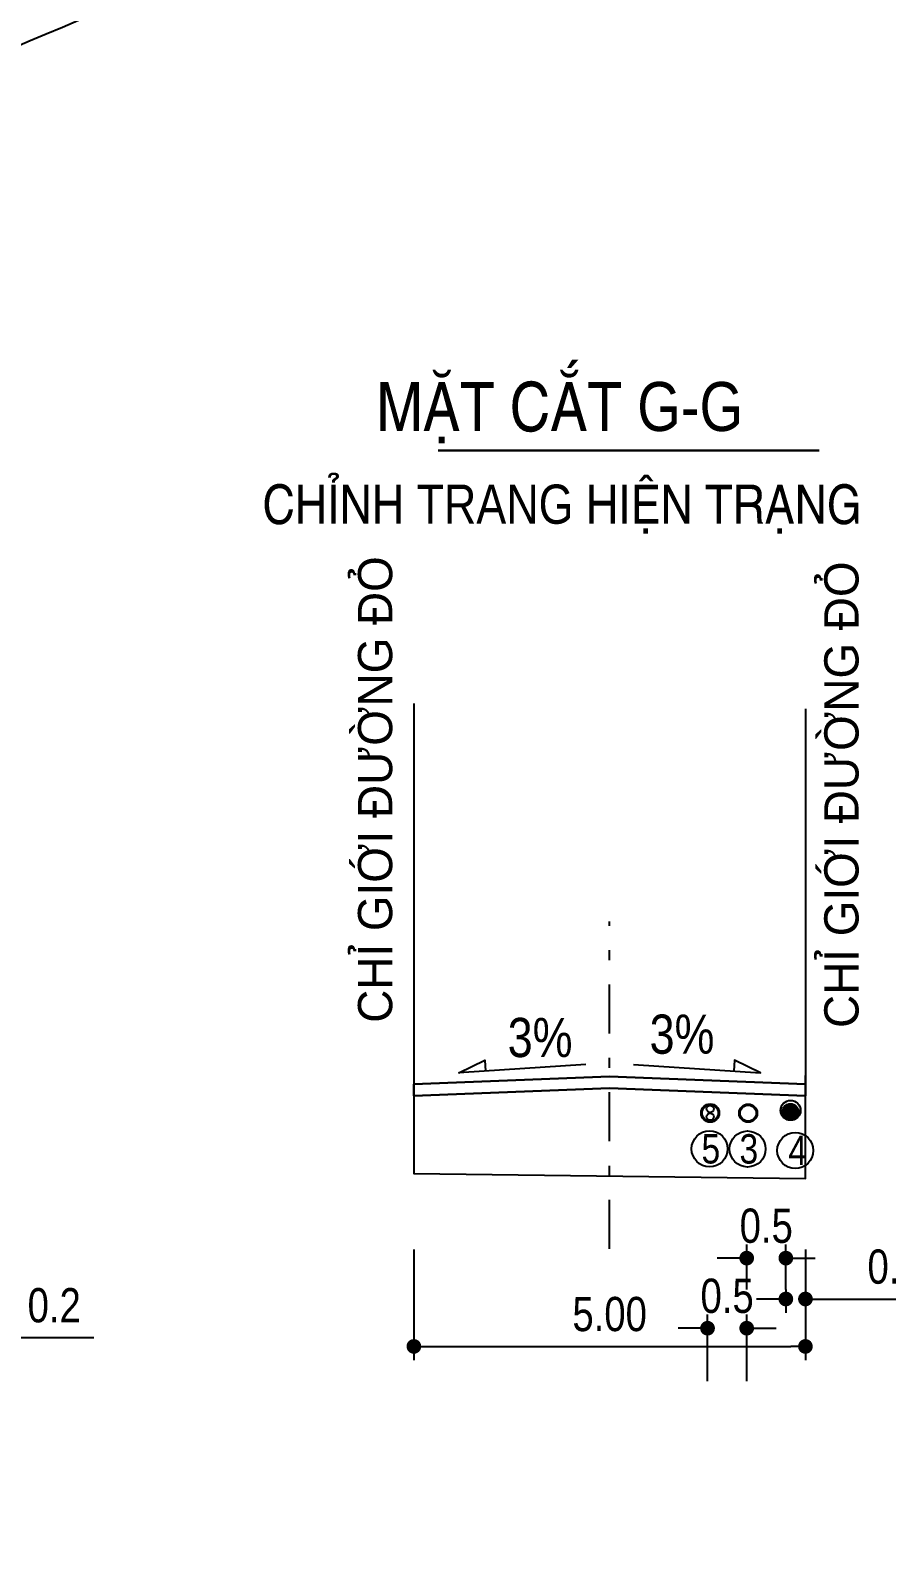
# Model space of a CAD drawing. Header units: metres. Extents: x 563371 to 571261, y 2062953 to 2068466.
# Drawn here: x 568816.3 to 568860, y 2065893.7 to 2065971.7 of the extents above; entities that cross this region are included whole.
import ezdxf

# ---------------------------------------------------------------- set-up
doc = ezdxf.new("R2010")
doc.units = ezdxf.units.M
doc.linetypes.add('HIDDEN', pattern=[0.375, 0.25, -0.125])
doc.linetypes.add('TIM1', pattern=[5.5, 2.5, -1.25, 0.5, -1.25])
doc.layers.get('0').update_dxf_attribs({"linetype": 'CONTINUOUS'})
doc.layers.get('DEFPOINTS').update_dxf_attribs({"linetype": 'CONTINUOUS'})
for name, color, linetype in [('cap nuoc', 5, 'CONTINUOUS'), ('Dien SH', 6, 'CONTINUOUS'), ('DienHT', 1, 'CONTINUOUS'), ('ghichieudai', 7, 'CONTINUOUS'), ('Hach MCN', 8, 'CONTINUOUS'), ('Kich thuoc', 9, 'CONTINUOUS'), ('MATCATDUONG', 8, 'CONTINUOUS'), ('MC2', 9, 'CONTINUOUS'), ('MCN', 7, 'CONTINUOUS'), ('ViaHeSphu', 32, 'CONTINUOUS')]:
    doc.layers.add(name, color=color, linetype=linetype)
doc.styles.add('1', font='VHARIALN.ttf', dxfattribs={"height": 50})
doc.styles.add('IN', font='VHARIALN.ttf')
doc.styles.add('ktcn', font='VHARIAL.ttf', dxfattribs={"width": 0.8})
doc.styles.add('KTEN', font='VHAVAN.ttf')
doc.linetypes.add('ZIGZAG', pattern='A,0.00254,-5.08,[131,ltypeshp.shx,S=5.08,R=0,X=-5.08,Y=0],-10.16,[131,ltypeshp.shx,S=5.08,R=180,X=5.08,Y=0],-5.08', length=20.32254)
doc.dimstyles.new('a', dxfattribs={"dimtxt": 1.75, "dimasz": 0.75, "dimexe": 0.7, "dimexo": 0, "dimgap": 0.75, "dimtad": 1, "dimzin": 0, "dimdsep": 46, "dimtxsty": 'ktcn', "dimblk": 'DOT', "dimcen": 0, "dimazin": 0, "dimtfac": 1, "dimtix": 1, "dimtofl": 0, "dimtmove": 0, "dimatfit": 3, "dimfxl": 1, "dimtolj": 1, "dimtzin": 0, "dimarcsym": 0})

# ---------------------------------------------------------------- blocks, each defined once
blk = doc.blocks.new('_Dot')
at = {"color": 0, "linetype": 'ByBlock', "lineweight": -2}
blk.add_line((-0.5, 0), (-1, 0), dxfattribs=at)
at = {"color": 0, "linetype": 'ByBlock', "const_width": 0.5}
blk.add_lwpolyline([(-0.25, 0, 1), (0.25, 0, 1)], format="xyb", close=True, dxfattribs=at)
blk = doc.blocks.new('*D137')
at = {"layer": 'DEFPOINTS', "color": 0, "linetype": 'Continuous'}
for p in [(568811.994, 2065905.426, 0), (568811.994, 2065904.947), (568812.994, 2065905.426, 0)]:
    blk.add_point(p, dxfattribs=at)
at = {"layer": 'MATCATDUONG', "color": 0, "linetype": 'Continuous', "lineweight": -2}
for p, q in [((568811.244, 2065904.947), (568810.494, 2065904.947)), ((568811.994, 2065905.426), (568811.994, 2065904.247)), ((568812.994, 2065905.426), (568812.994, 2065904.247)), ((568813.744, 2065904.947), (568819.541, 2065904.947))]:
    blk.add_line(p, q, dxfattribs=at)
at = {"layer": 'MATCATDUONG', "color": 0, "linetype": 'Continuous', "lineweight": -2, "xscale": 0.75, "yscale": 0.75, "zscale": 0.75}
blk.add_blockref('_Dot', (568811.994, 2065904.947), dxfattribs=at)
at = {"layer": 'MATCATDUONG', "color": 0, "linetype": 'Continuous', "lineweight": -2, "xscale": 0.75, "yscale": 0.75, "zscale": 0.75, "rotation": 180}
blk.add_blockref('_Dot', (568812.994, 2065904.947), dxfattribs=at)
at = {"layer": 'MATCATDUONG', "color": 0, "linetype": 'Continuous', "insert": (568817.524, 2065906.591), "char_height": 1.75, "attachment_point": 5, "style": 'ktcn'}
blk.add_mtext('\\A1;0.2', dxfattribs=at)
blk = doc.blocks.new('*D144')
at = {"layer": 'DEFPOINTS', "color": 0, "linetype": 'Continuous'}
for p in [(568854.896, 2065907.4, 0), (568855.896, 2065907.4, 0), (568854.896, 2065906.921)]:
    blk.add_point(p, dxfattribs=at)
at = {"layer": 'MATCATDUONG', "color": 0, "linetype": 'Continuous', "lineweight": -2}
for p, q in [((568854.896, 2065907.4), (568854.896, 2065906.221)), ((568855.896, 2065907.4), (568855.896, 2065906.221)), ((568854.146, 2065906.921), (568853.396, 2065906.921)), ((568856.646, 2065906.921), (568862.443, 2065906.921))]:
    blk.add_line(p, q, dxfattribs=at)
at = {"layer": 'MATCATDUONG', "color": 0, "linetype": 'Continuous', "lineweight": -2, "xscale": 0.75, "yscale": 0.75, "zscale": 0.75}
blk.add_blockref('_Dot', (568854.896, 2065906.921), dxfattribs=at)
at = {"layer": 'MATCATDUONG', "color": 0, "linetype": 'Continuous', "lineweight": -2, "xscale": 0.75, "yscale": 0.75, "zscale": 0.75, "rotation": 180}
blk.add_blockref('_Dot', (568855.896, 2065906.921), dxfattribs=at)
at = {"layer": 'MATCATDUONG', "color": 0, "linetype": 'Continuous', "insert": (568860.426, 2065908.564), "char_height": 1.75, "attachment_point": 5, "style": 'ktcn'}
blk.add_mtext('\\A1;0.2', dxfattribs=at)
blk = doc.blocks.new('*D145')
at = {"layer": 'DEFPOINTS', "color": 0, "linetype": 'Continuous'}
for p in [(568852.896, 2065909.008), (568852.896, 2065907.4, 0), (568854.896, 2065907.4, 0)]:
    blk.add_point(p, dxfattribs=at)
at = {"layer": 'MATCATDUONG', "color": 0, "linetype": 'Continuous', "lineweight": -2}
for p, q in [((568852.896, 2065907.4), (568852.896, 2065909.708)), ((568854.896, 2065907.4), (568854.896, 2065909.708)), ((568852.146, 2065909.008), (568851.396, 2065909.008)), ((568855.646, 2065909.008), (568856.396, 2065909.008))]:
    blk.add_line(p, q, dxfattribs=at)
at = {"layer": 'MATCATDUONG', "color": 0, "linetype": 'Continuous', "lineweight": -2, "xscale": 0.75, "yscale": 0.75, "zscale": 0.75}
blk.add_blockref('_Dot', (568852.896, 2065909.008), dxfattribs=at)
at = {"layer": 'MATCATDUONG', "color": 0, "linetype": 'Continuous', "lineweight": -2, "xscale": 0.75, "yscale": 0.75, "zscale": 0.75, "rotation": 180}
blk.add_blockref('_Dot', (568854.896, 2065909.008), dxfattribs=at)
at = {"layer": 'MATCATDUONG', "color": 0, "linetype": 'Continuous', "insert": (568853.896, 2065910.652), "char_height": 1.75, "attachment_point": 5, "style": 'ktcn'}
blk.add_mtext('\\A1;0.5', dxfattribs=at)
blk = doc.blocks.new('*D147')
at = {"layer": 'DEFPOINTS', "color": 0, "linetype": 'Continuous'}
for p in [(568835.896, 2065909.457), (568855.896, 2065909.457), (568855.896, 2065904.499)]:
    blk.add_point(p, dxfattribs=at)
at = {"layer": 'MATCATDUONG', "color": 0, "linetype": 'Continuous', "lineweight": -2}
for p, q in [((568835.896, 2065909.457), (568835.896, 2065903.799)), ((568855.896, 2065909.457), (568855.896, 2065903.799)), ((568836.646, 2065904.499), (568855.146, 2065904.499))]:
    blk.add_line(p, q, dxfattribs=at)
at = {"layer": 'MATCATDUONG', "color": 0, "linetype": 'Continuous', "lineweight": -2, "xscale": 0.75, "yscale": 0.75, "zscale": 0.75, "rotation": 180}
blk.add_blockref('_Dot', (568835.896, 2065904.499), dxfattribs=at)
at = {"layer": 'MATCATDUONG', "color": 0, "linetype": 'Continuous', "lineweight": -2, "xscale": 0.75, "yscale": 0.75, "zscale": 0.75}
blk.add_blockref('_Dot', (568855.896, 2065904.499), dxfattribs=at)
at = {"layer": 'MATCATDUONG', "color": 0, "linetype": 'Continuous', "insert": (568845.896, 2065906.142), "char_height": 1.75, "attachment_point": 5, "style": 'ktcn'}
blk.add_mtext('\\A1;5.00', dxfattribs=at)
blk = doc.blocks.new('*D177')
at = {"layer": 'DEFPOINTS', "color": 0, "linetype": 'Continuous'}
for p in [(568850.896, 2065905.429), (568850.896, 2065902.726, 0), (568852.896, 2065902.726, 0)]:
    blk.add_point(p, dxfattribs=at)
at = {"layer": 'MATCATDUONG', "color": 0, "linetype": 'Continuous', "lineweight": -2}
for p, q in [((568850.896, 2065902.726), (568850.896, 2065906.129)), ((568852.896, 2065902.726), (568852.896, 2065906.129)), ((568850.146, 2065905.429), (568849.396, 2065905.429)), ((568853.646, 2065905.429), (568854.396, 2065905.429))]:
    blk.add_line(p, q, dxfattribs=at)
at = {"layer": 'MATCATDUONG', "color": 0, "linetype": 'Continuous', "lineweight": -2, "xscale": 0.75, "yscale": 0.75, "zscale": 0.75}
blk.add_blockref('_Dot', (568850.896, 2065905.429), dxfattribs=at)
at = {"layer": 'MATCATDUONG', "color": 0, "linetype": 'Continuous', "lineweight": -2, "xscale": 0.75, "yscale": 0.75, "zscale": 0.75, "rotation": 180}
blk.add_blockref('_Dot', (568852.896, 2065905.429), dxfattribs=at)
at = {"layer": 'MATCATDUONG', "color": 0, "linetype": 'Continuous', "insert": (568851.896, 2065907.073), "char_height": 1.75, "attachment_point": 5, "style": 'ktcn'}
blk.add_mtext('\\A1;0.5', dxfattribs=at)

msp = doc.modelspace()

# ---------------------------------------------------------------- linework, layer by layer
at = {"layer": 'ViaHeSphu', "linetype": 'HIDDEN', "ltscale": 50}
msp.add_lwpolyline([(568813.821, 2065970.16, 0.017204), (568826.868, 2065975.95), (568904.853, 2066013.822), (568911.49, 2066011.488), (568919.822, 2065993.888), (568953.685, 2065911.374), (568950.785, 2065905.343), (568834.026, 2065871.134), (568827.543, 2065874.436), (568797.572, 2065958.221), (568800.525, 2065964.798), (568813.821, 2065970.16)], format="xyb", dxfattribs=at)

# ---------------------------------------------------------------- next in the draw order: wipeouts: each hides what was drawn before it
msp.add_wipeout([(568538.555, 2065837.116), (569134.391, 2065836.361), (569086.223, 2065956.15), (568779.004, 2065956.683), (568600.602, 2065960.315)]).dxf.layer = 'ghichieudai'

# ---------------------------------------------------------------- next in the draw order: hatches: boundary and pattern name
at = {"layer": 'Dien SH'}
h = msp.add_hatch(dxfattribs=at)
h.set_pattern_fill('AR-CONC', color=8, scale=0.006451, style=0)
h.set_pattern_definition([(130, (569091.62763, 2065970.92915), (-0.046271889, -0.004048266), [0.0048384, -0.0532224]), (185, (569091.62763, 2065970.92915), (0.008951126, 0.048525419), [0.00387072, -0.04257792]), (79.5486, (569091.623773, 2065970.928814), (-0.037320797, 0.044477124), [0.004112007, -0.04523208]), (133.8158, (569091.62763, 2065970.942054), (-0.068849855, -0.010677963), [0.0072576, -0.0798336]), (83.3644, (569091.62189, 2065970.941164), (-0.06029696, 0.062842292), [0.00616801, -0.06784811]), (188.8158, (569091.62763, 2065970.942054), (-0.060296911, 0.06284234), [0.00580608, -0.06386688]), (159, (569091.62118, 2065970.93883), (-0.038507668, -0.02597375), [0.0048384, -0.0532224]), (214, (569091.62118, 2065970.93883), (-0.015696759, 0.04678088), [0.00387072, -0.04257792]), (108.5486, (569091.61797, 2065970.936664), (-0.054204442, 0.020807087), [0.004112007, -0.04523208]), (142.5, (569091.62763, 2065970.929152), (-0.0007844566, 0.0214756483), [0, -0.042061824, 0, -0.04322304, 0, -0.0427392]), (172.5, (569091.62763, 2065970.929152), (-0.016971142, 0.0254442884), [0, -0.024643584, 0, -0.041094144, 0, -0.01628928]), (212.5, (569091.642015, 2065970.929152), (-0.034437953, -0.0014550599), [0, -0.016128, 0, -0.05031936, 0, -0.06676992]), (222.5, (569091.648467, 2065970.929152), (-0.037622506, 0.0064579726), [0, -0.0209664, 0, -0.033417216, 0, -0.04741632])])
h.paths.add_polyline_path([(568855.554, 2065916.468, -0.263848), (568855.348, 2065916.106, 0.244326), (568855.424, 2065916.25, 0.335024), (568855.295, 2065916.42, 0.439438), (568855.487, 2065916.597, 0.991849), (568855.134, 2065916.599, 0.001118), (568855.134, 2065916.6, 1), (568854.78, 2065916.6, 0.991849), (568855.134, 2065916.597, 0.001118), (568855.134, 2065916.597, 0.335024), (568855.262, 2065916.427, 0.391457), (568855.072, 2065916.279, 0.004772), (568855.072, 2065916.282, 1), (568854.79, 2065916.282, 0.913934), (568855.07, 2065916.257, 0.008795), (568855.07, 2065916.25, 0.524184), (568855.309, 2065916.085, -0.54779), (568854.709, 2065916.468, -1)])
at = {"layer": 'Hach MCN'}
h = msp.add_hatch(dxfattribs=at)
h.set_pattern_fill('ANSI31', color=1, scale=0.064512, style=0)
h.set_pattern_definition([(135, (569091.627629, 2065970.9291516), (0.00570210908, 0.00570210908), [])])
h.paths.add_polyline_path([(568855.487, 2065916.597, -0.439438), (568855.295, 2065916.42, 0.048128), (568855.262, 2065916.427, -0.335024), (568855.134, 2065916.597, -0.001118), (568855.134, 2065916.597, 0.002974), (568855.134, 2065916.599, -0.991849)])
h.paths.add_polyline_path([(568855.134, 2065916.6, -0.001118), (568855.134, 2065916.599, 0.002974), (568855.134, 2065916.597, -0.991849), (568854.78, 2065916.6, -1)])
h.paths.add_polyline_path([(568855.262, 2065916.427, 0.048128), (568855.295, 2065916.42, -0.335024), (568855.424, 2065916.25, -0.244326), (568855.348, 2065916.106, -0.026291), (568855.309, 2065916.085, -0.524184), (568855.07, 2065916.25, -0.008795), (568855.07, 2065916.257, 0.040187), (568855.072, 2065916.279, -0.391457)])
h.paths.add_polyline_path([(568855.072, 2065916.282, -0.004772), (568855.072, 2065916.279, 0.032131), (568855.07, 2065916.257, -0.913934), (568854.79, 2065916.282, -1)])

# ---------------------------------------------------------------- next in the draw order: linework, layer by layer
at = {"layer": 'cap nuoc', "color": 86}
for centre in [(568851.002, 2065914.586, 0), (568852.943, 2065914.581, 0), (568855.379, 2065914.506, 0)]:
    msp.add_circle(centre, 0.92, dxfattribs=at)
at = {"layer": 'Dien SH'}
for centre, radius in [((568854.957, 2065916.6, 0), 0.177), ((568854.931, 2065916.282, 0), 0.141)]:
    msp.add_circle(centre, radius, dxfattribs=at)
at = {"layer": 'Kich thuoc', "elevation": 0}
for points in [[(568835.896, 2065917.899), (568845.896, 2065918.289), (568855.896, 2065917.899)], [(568835.896, 2065917.299), (568845.896, 2065917.689), (568855.896, 2065917.299)]]:
    msp.add_lwpolyline(points, dxfattribs=at)
at = {"layer": 'MATCATDUONG', "color": 40, "linetype": 'Continuous', "extrusion": (3.31378e-12, 1.1371e-08, 1)}
msp.add_line((568835.896, 2065937.323, 0), (568835.896, 2065917.899, 0), dxfattribs=at)
at = {"layer": 'MATCATDUONG', "color": 40, "linetype": 'Continuous', "extrusion": (-3.31378e-12, 1.1371e-08, 1)}
msp.add_line((568855.896, 2065937.06, 0), (568855.896, 2065918.068, 0), dxfattribs=at)
at = {"layer": 'MATCATDUONG', "linetype": 'Continuous', "extrusion": (1.01388e-11, 1.13736e-08, 1), "const_width": 0.12, "elevation": 0.024}
msp.add_lwpolyline([(568837.128, 2065950.252), (568856.611, 2065950.252)], dxfattribs=at)
at = {"layer": 'MATCATDUONG', "color": 1, "linetype": 'TIM1', "extrusion": (1.01388e-11, 1.13736e-08, 1), "elevation": 0.024}
msp.add_lwpolyline([(568845.896, 2065909.479), (568845.896, 2065926.197)], dxfattribs=at)
at = {"layer": 'MATCATDUONG', "color": 40, "linetype": 'Continuous'}
for points in [[(568844.681, 2065918.889), (568838.185, 2065918.472), (568839.525, 2065919.111), (568839.56, 2065918.56)], [(568847.111, 2065918.889), (568853.606, 2065918.472), (568852.267, 2065919.111), (568852.232, 2065918.56)]]:
    msp.add_lwpolyline(points, dxfattribs=at)
at = {"layer": 'MATCATDUONG', "color": 40, "linetype": 'Continuous', "elevation": 0}
for points in [[(568855.896, 2065917.899), (568855.896, 2065918.33), (568855.896, 2065917.899), (568855.896, 2065917.299), (568845.896, 2065917.689), (568835.896, 2065917.299), (568835.896, 2065917.899), (568835.896, 2065917.899), (568835.896, 2065917.73), (568835.896, 2065913.33), (568855.896, 2065913.068)], [(568855.896, 2065917.899), (568845.896, 2065918.289), (568835.896, 2065917.899), (568835.896, 2065917.299), (568845.896, 2065917.689), (568855.896, 2065917.299)]]:
    msp.add_lwpolyline(points, close=True, dxfattribs=at)
msp.add_lwpolyline([(568835.896, 2065917.899), (568835.896, 2065913.33)], dxfattribs=at)
at = {"layer": 'MCN', "color": 2, "ltscale": 0.005}
for centre, radius in [((568851.03, 2065916.417, 0), 0.467), ((568851.03, 2065916.417, 0), 0.409), ((568851.031, 2065916.626, 0), 0.181), ((568852.971, 2065916.411, 0), 0.467), ((568852.971, 2065916.411, 0), 0.409), ((568851.031, 2065916.227, 0), 0.181)]:
    msp.add_circle(centre, radius, dxfattribs=at)
at = {"layer": 'MCN', "color": 2, "linetype": 'ZIGZAG', "ltscale": 0.005}
msp.add_circle((568855.138, 2065916.554, 0), 0.509, dxfattribs=at)
at = {"layer": 'MCN', "color": 2}
msp.add_circle((568855.132, 2065916.468, 0), 0.423, dxfattribs=at)

# ---------------------------------------------------------------- next in the draw order: texts
at = {"layer": 'DienHT', "color": 7, "linetype": 'Continuous', "extrusion": (3.31378e-12, 1.1371e-08, 1), "style": 'IN'}
for s, height, p in [('mÆt c¾t g-g', 2.5, (568833.98, 2065951.245, 0.024)), ('chØnh trang hiÖn tr¹ng', 2, (568828.169, 2065946.508, 0.024))]:
    msp.add_text(s, height=height, dxfattribs=at).set_placement(p)
at = {"layer": 'DienHT', "color": 7, "linetype": 'Continuous', "ltscale": 15, "style": '1'}
for p in [(568840.689, 2065919.276), (568847.937, 2065919.446)]:
    msp.add_text('3%%%', height=2, rotation=360, dxfattribs=at).set_placement(p)
at = {"layer": 'MATCATDUONG', "color": 7, "linetype": 'Continuous', "extrusion": (3.31378e-12, 1.1371e-08, 1), "style": 'KTEN'}
msp.add_text('chØ giíi ®\xadêng ®á', height=1.75, rotation=90, dxfattribs=at).set_placement((568834.79, 2065921.025, 0.023))
at = {"layer": 'MATCATDUONG', "color": 7, "linetype": 'Continuous', "extrusion": (-3.31378e-12, 1.1371e-08, 1), "style": 'KTEN'}
msp.add_text('chØ giíi ®\xadêng ®á', height=1.75, rotation=90, dxfattribs=at).set_placement((568858.61, 2065920.762, 0.023))
at = {"layer": 'MC2', "color": 7, "linetype": 'Continuous', "style": 'IN'}
for s, p in [('5', (568850.587, 2065913.842, 0)), ('3', (568852.528, 2065913.837, 0)), ('4', (568855.023, 2065913.762, 0))]:
    msp.add_text(s, height=1.5, rotation=360, dxfattribs=at).set_placement(p)

# ---------------------------------------------------------------- next in the draw order: dimensions: what is measured, and where the dimension line sits
at = {"layer": 'MATCATDUONG', "color": 7, "linetype": 'Continuous'}
for base, p1, p2, picture, middle in [((568852.896, 2065909.008, 0), (568854.896, 2065907.4, 0), (568852.896, 2065907.4, 0), '*D145', (568853.896, 2065909.008, 0)), ((568854.89591, 2065906.92075, -0.00001), (568855.89589, 2065907.3997, -0.00001), (568854.89591, 2065907.3997, -0.00001), '*D144', (568860.42558, 2065906.92075, -0.00001)), ((568850.896, 2065905.429, 0), (568852.896, 2065902.726, 0), (568850.896, 2065902.726, 0), '*D177', (568851.896, 2065905.429, 0)), ((568811.99391, 2065904.94739, -0.00001), (568812.99389, 2065905.42634, -0.00001), (568811.99391, 2065905.42634, -0.00001), '*D137', (568817.52358, 2065904.94739, -0.00001))]:
    dim = msp.add_linear_dim(base=base, p1=p1, p2=p2, angle=180, dimstyle='a', override={"dimdec": 1, "dimlfac": 0.25}, dxfattribs=at)
    dim.commit()
    dim.dimension.update_dxf_attribs({"geometry": picture, "text_midpoint": middle, "dimtype": 160})
dim = msp.add_linear_dim(base=(568855.896, 2065904.499, 0), p1=(568835.896, 2065909.457, 0), p2=(568855.896, 2065909.457, 0), dimstyle='a', override={"dimlfac": 0.25}, dxfattribs=at)
dim.commit()
dim.dimension.update_dxf_attribs({"geometry": '*D147', "text_midpoint": (568845.896, 2065906.142, 0)})

doc.saveas('drawing.dxf')
